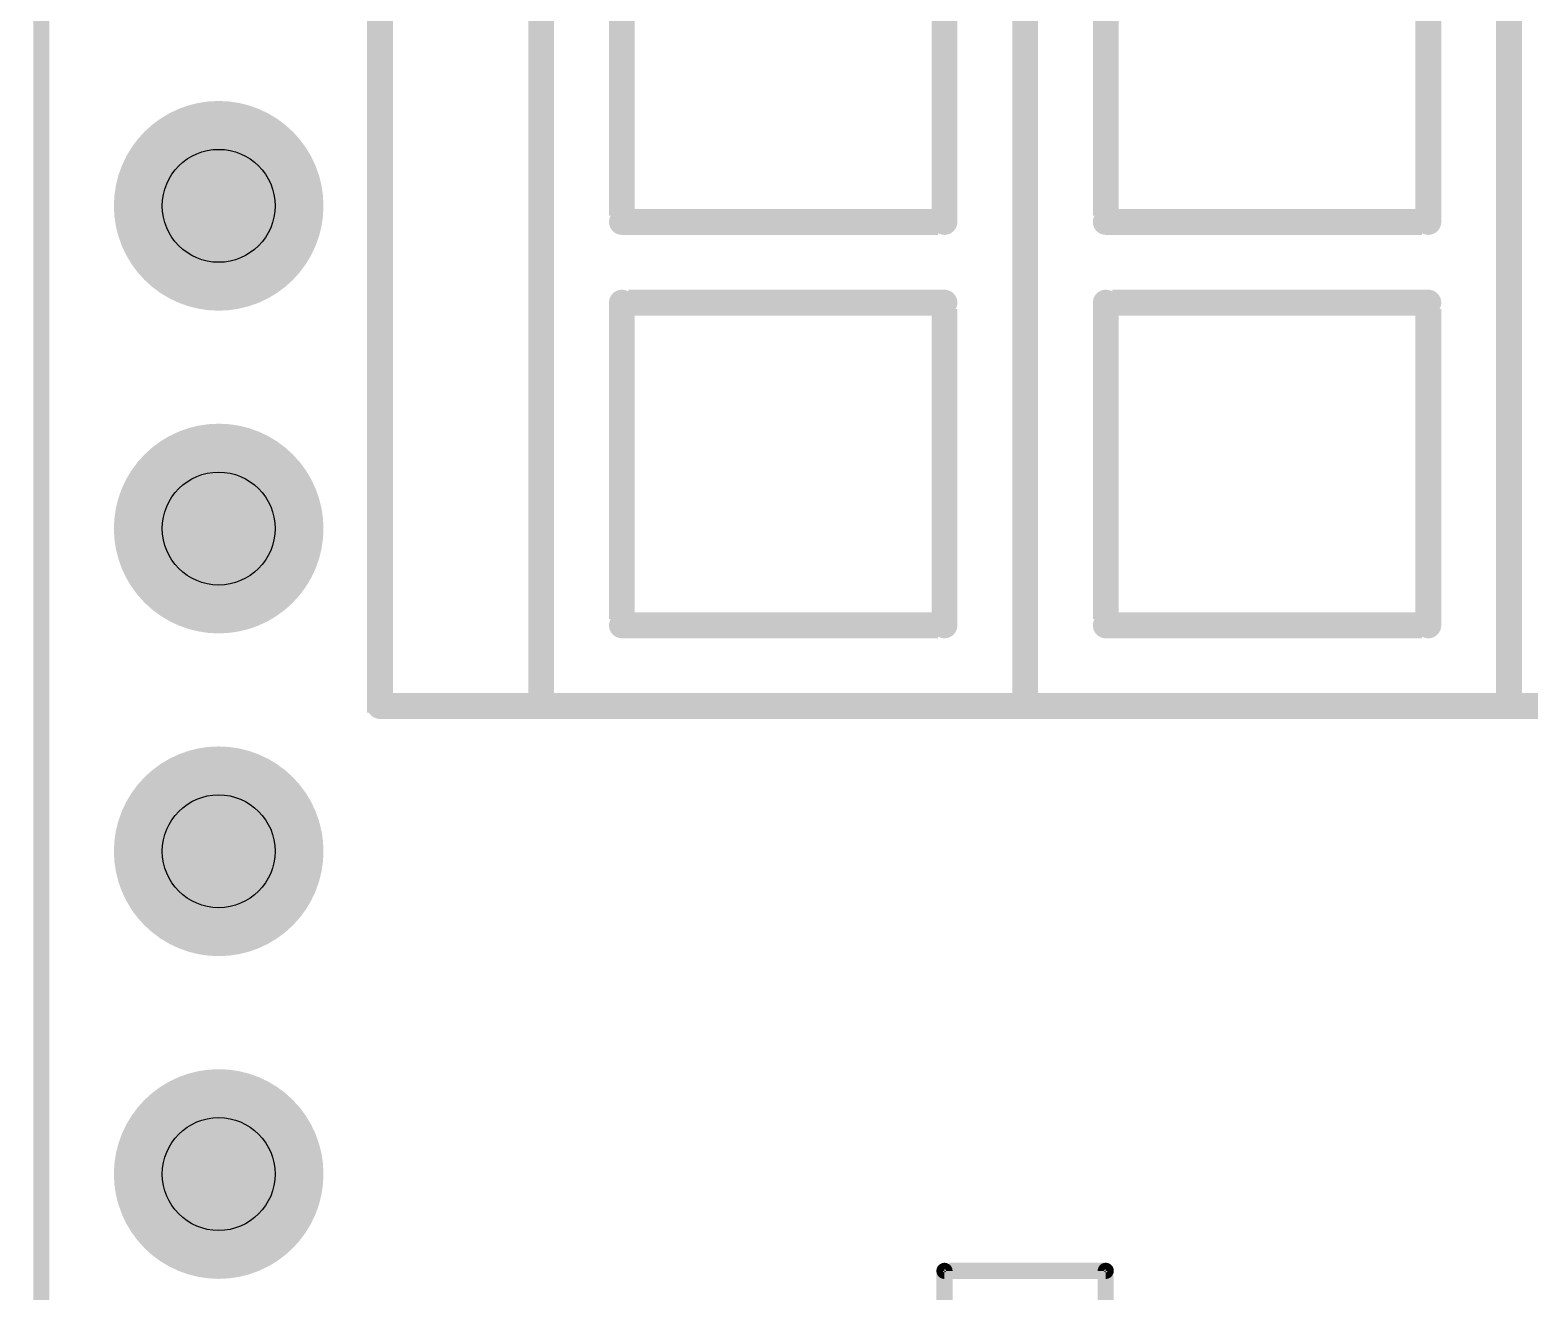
# Model space of a CAD drawing. Extents: x 7835 to 14160, y 8914 to 11568.
# Drawn here: x 8781.5 to 9246.2, y 10293.8 to 10684.5 of the extents above; entities that cross this region are included whole.
import ezdxf

# ---------------------------------------------------------------- set-up
doc = ezdxf.new("R2010")
doc.units = 0
doc.layers.get('0').update_dxf_attribs({"linetype": 'CONTINUOUS'})
for name, color, linetype in [('_DRILL', 251, 'CONTINUOUS'), ('BOTTOM_SOLDER_MASK', 6, 'CONTINUOUS'), ('TOP_SILKSCREEN', 1, 'CONTINUOUS'), ('TOP_SOLDER_MASK', 2, 'CONTINUOUS')]:
    doc.layers.add(name, color=color, linetype=linetype)

# ---------------------------------------------------------------- blocks, each defined once
blk = doc.blocks.new('PAD')
at = {"const_width": 30}
blk.add_lwpolyline([(-15, 0, 1), (15, 0, 1)], format="xyb", close=True, dxfattribs=at)
blk = doc.blocks.new('_HOLE')
blk.add_circle((0, 0), 0.5)

msp = doc.modelspace()

# ---------------------------------------------------------------- linework, layer by layer
at = {"layer": 'TOP_SILKSCREEN', "color": 135}
for points in [[(8785, 10275, 5, 5, 0), (8785, 11285, 0, 0, 0), (8785, 11285, 3, 3, 0), (8786, 11285, 3, 3, 1), (8784, 11285, 0, 0, 0), (8785, 11286, 3, 3, 1), (8785, 11284, 0, 0, 0), (8785, 11285, 0, 0, 0), (8785, 11285, 5, 5, 0), (9395, 11285, 0, 0, 0), (9395, 11285, 3, 3, 0), (9395, 11284, 3, 3, 1), (9395, 11286, 0, 0, 0), (9396, 11285, 3, 3, 1), (9394, 11285, 0, 0, 0), (9395, 11285, 0, 0, 0), (9395, 11285, 5, 5, 0), (9395, 10275, 0, 0, 0)], [(8890, 11000, 8, 8, 0), (8890, 10475, 8, 8, 0), (8890, 10475, 0, 0, 0), (8890, 10475, 4, 4, 0), (8892, 10475, 4, 4, -1), (8888, 10475, 0, 0, 0), (8890, 10473, 4, 4, -1), (8890, 10477, 0, 0, 0), (8890, 10475, 0, 0, 0), (8890, 10475, 8, 8, 0), (9290, 10475, 0, 0, 0)], [(8940, 11000, 8, 8, 0), (8940, 10475, 8, 8, 0), (8940, 10475, 0, 0, 0), (8940, 10475, 4, 4, 0), (8938, 10475, 4, 4, 1), (8942, 10475, 0, 0, 0), (8940, 10477, 4, 4, 1), (8940, 10473, 0, 0, 0), (8940, 10475, 0, 0, 0), (8940, 10475, 8, 8, 0), (9090, 10475, 0, 0, 0), (9090, 10475, 4, 4, 0), (9090, 10473, 4, 4, 1), (9090, 10477, 0, 0, 0), (9088, 10475, 4, 4, 1), (9092, 10475, 0, 0, 0), (9090, 10475, 0, 0, 0), (9090, 10475, 8, 8, 0), (9090, 11000, 0, 0, 0)], [(9090, 11000, 8, 8, 0), (9090, 10475, 8, 8, 0), (9090, 10475, 0, 0, 0), (9090, 10475, 4, 4, 0), (9088, 10475, 4, 4, 1), (9092, 10475, 0, 0, 0), (9090, 10477, 4, 4, 1), (9090, 10473, 0, 0, 0), (9090, 10475, 0, 0, 0), (9090, 10475, 8, 8, 0), (9240, 10475, 0, 0, 0), (9240, 10475, 4, 4, 0), (9240, 10473, 4, 4, 1), (9240, 10477, 0, 0, 0), (9238, 10475, 4, 4, 1), (9242, 10475, 0, 0, 0), (9240, 10475, 0, 0, 0), (9240, 10475, 8, 8, 0), (9240, 11000, 0, 0, 0)], [(8965, 10725, 8, 8, 0), (8965, 10625, 8, 8, 0), (8965, 10625, 0, 0, 0), (8965, 10625, 4, 4, 0), (8963, 10625, 4, 4, 1), (8967, 10625, 0, 0, 0), (8965, 10627, 4, 4, 1), (8965, 10623, 0, 0, 0), (8965, 10625, 0, 0, 0), (8965, 10625, 8, 8, 0), (9065, 10625, 0, 0, 0), (9065, 10625, 4, 4, 0), (9065, 10623, 4, 4, 1), (9065, 10627, 0, 0, 0), (9063, 10625, 4, 4, 1), (9067, 10625, 0, 0, 0), (9065, 10625, 0, 0, 0), (9065, 10625, 8, 8, 0), (9065, 10725, 0, 0, 0)], [(9115, 10725, 8, 8, 0), (9115, 10625, 8, 8, 0), (9115, 10625, 0, 0, 0), (9115, 10625, 4, 4, 0), (9113, 10625, 4, 4, 1), (9117, 10625, 0, 0, 0), (9115, 10627, 4, 4, 1), (9115, 10623, 0, 0, 0), (9115, 10625, 0, 0, 0), (9115, 10625, 8, 8, 0), (9215, 10625, 0, 0, 0), (9215, 10625, 4, 4, 0), (9215, 10623, 4, 4, 1), (9215, 10627, 0, 0, 0), (9213, 10625, 4, 4, 1), (9217, 10625, 0, 0, 0), (9215, 10625, 0, 0, 0), (9215, 10625, 8, 8, 0), (9215, 10725, 0, 0, 0)], [(9115, 10275, 5, 5, 0), (9115, 10300, 0, 0, 0), (9115, 10300, 3, 3, 0), (9116, 10300, 3, 3, 1), (9114, 10300, 0, 0, 0), (9115, 10299, 3, 3, 1), (9115, 10301, 0, 0, 0), (9115, 10300, 0, 0, 0), (9115, 10300, 5, 5, 0), (9065, 10300, 0, 0, 0), (9065, 10300, 3, 3, 0), (9065, 10301, 3, 3, 1), (9065, 10299, 0, 0, 0), (9066, 10300, 3, 3, 1), (9064, 10300, 0, 0, 0), (9065, 10300, 0, 0, 0), (9065, 10300, 5, 5, 0), (9065, 10275, 0, 0, 0)]]:
    msp.add_lwpolyline(points, format="xyseb", dxfattribs=at)
for points in [[(8965, 10502, 4, 4, 1), (8965, 10498, 0, 0, 0), (8965, 10500, 0, 0, 0), (8965, 10500, 8, 8, 0), (9065, 10500, 0, 0, 0), (9065, 10500, 4, 4, 0), (9065, 10498, 4, 4, 1), (9065, 10502, 0, 0, 0), (9063, 10500, 4, 4, 1), (9067, 10500, 0, 0, 0), (9065, 10500, 0, 0, 0), (9065, 10500, 8, 8, 0), (9065, 10600, 0, 0, 0), (9065, 10600, 4, 4, 0), (9067, 10600, 4, 4, 1), (9063, 10600, 0, 0, 0), (9065, 10598, 4, 4, 1), (9065, 10602, 0, 0, 0), (9065, 10600, 0, 0, 0), (9065, 10600, 8, 8, 0), (8965, 10600, 0, 0, 0), (8965, 10600, 4, 4, 0), (8965, 10602, 4, 4, 1), (8965, 10598, 0, 0, 0), (8967, 10600, 4, 4, 1), (8963, 10600, 0, 0, 0), (8965, 10600, 0, 0, 0), (8965, 10600, 8, 8, 0), (8965, 10500, 8, 8, 0), (8965, 10500, 0, 0, 0), (8965, 10500, 4, 4, 0), (8963, 10500, 4, 4, 1), (8967, 10500, 0, 0, 0)], [(9115, 10502, 4, 4, 1), (9115, 10498, 0, 0, 0), (9115, 10500, 0, 0, 0), (9115, 10500, 8, 8, 0), (9215, 10500, 0, 0, 0), (9215, 10500, 4, 4, 0), (9215, 10498, 4, 4, 1), (9215, 10502, 0, 0, 0), (9213, 10500, 4, 4, 1), (9217, 10500, 0, 0, 0), (9215, 10500, 0, 0, 0), (9215, 10500, 8, 8, 0), (9215, 10600, 0, 0, 0), (9215, 10600, 4, 4, 0), (9217, 10600, 4, 4, 1), (9213, 10600, 0, 0, 0), (9215, 10598, 4, 4, 1), (9215, 10602, 0, 0, 0), (9215, 10600, 0, 0, 0), (9215, 10600, 8, 8, 0), (9115, 10600, 0, 0, 0), (9115, 10600, 4, 4, 0), (9115, 10602, 4, 4, 1), (9115, 10598, 0, 0, 0), (9117, 10600, 4, 4, 1), (9113, 10600, 0, 0, 0), (9115, 10600, 0, 0, 0), (9115, 10600, 8, 8, 0), (9115, 10500, 8, 8, 0), (9115, 10500, 0, 0, 0), (9115, 10500, 4, 4, 0), (9113, 10500, 4, 4, 1), (9117, 10500, 0, 0, 0)]]:
    msp.add_lwpolyline(points, format="xyseb", close=True, dxfattribs=at)

# ---------------------------------------------------------------- block references
at = {"layer": '_DRILL', "xscale": 35, "yscale": 35}
for p in [(8840, 10630), (8840, 10530), (8840, 10430), (8840, 10330)]:
    msp.add_blockref('_HOLE', p, dxfattribs=at)
at = {"layer": 'BOTTOM_SOLDER_MASK', "color": 253, "xscale": 1.083, "yscale": 1.083, "rotation": 90}
for p in [(8840, 10630), (8840, 10630), (8840, 10530), (8840, 10530), (8840, 10430), (8840, 10430), (8840, 10330), (8840, 10330)]:
    msp.add_blockref('PAD', p, dxfattribs=at)
at = {"layer": 'TOP_SOLDER_MASK', "color": 253, "xscale": 1.083, "yscale": 1.083, "rotation": 90}
for p in [(8840, 10630), (8840, 10630), (8840, 10530), (8840, 10530), (8840, 10430), (8840, 10430), (8840, 10330), (8840, 10330)]:
    msp.add_blockref('PAD', p, dxfattribs=at)

doc.saveas('drawing.dxf')
